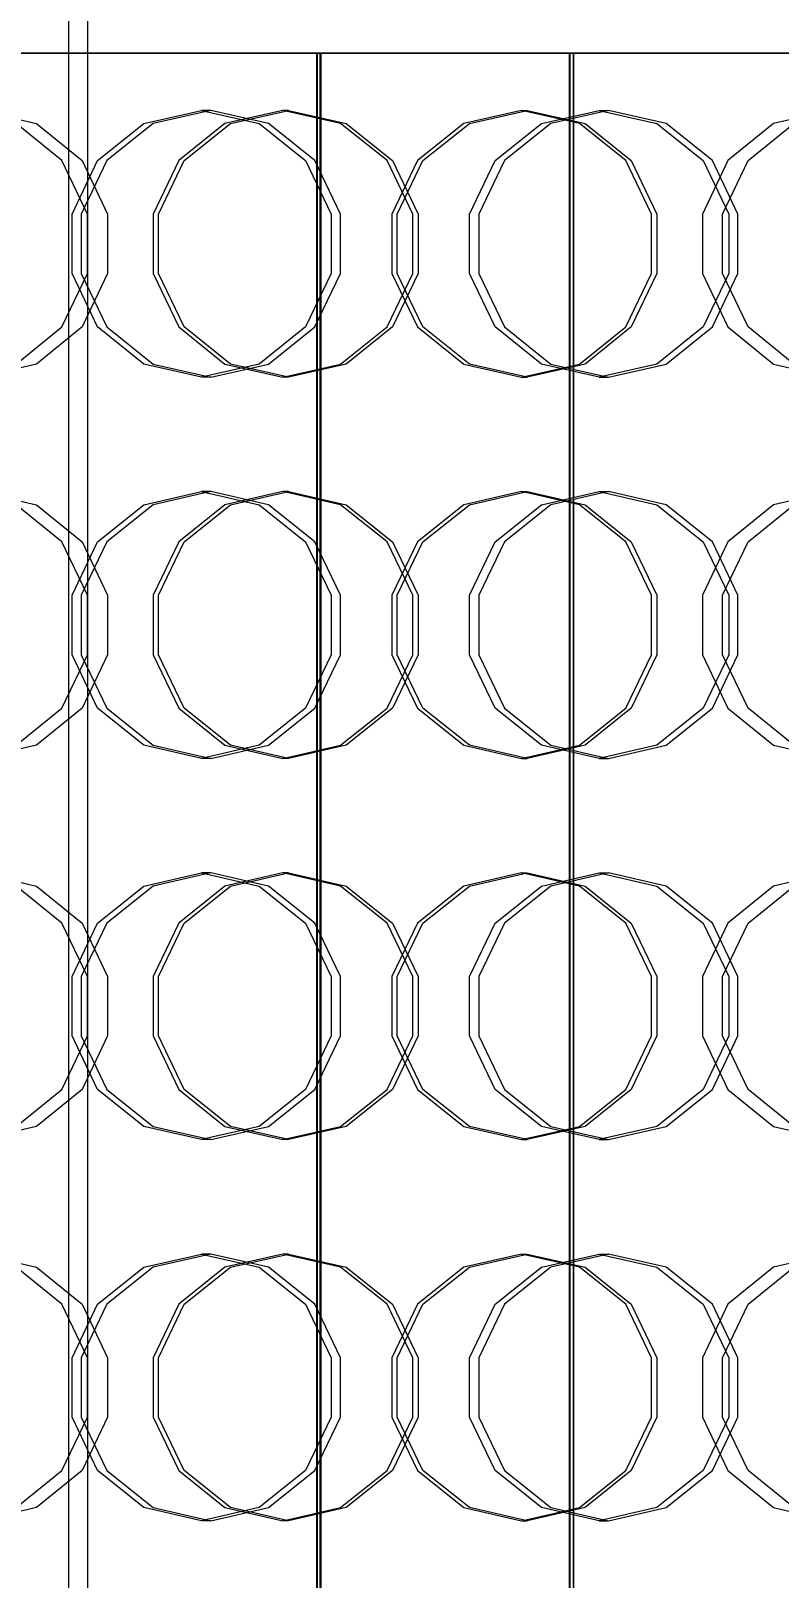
# Model space of a CAD drawing. Header units: millimetres. Extents: x -1970 to 59977, y -65068 to 6837.
# Drawn here: x 26069.3 to 26187.1, y -18040 to -17796.5 of the extents above; entities that cross this region are included whole.
import ezdxf

# ---------------------------------------------------------------- set-up
doc = ezdxf.new("R2010")
doc.units = ezdxf.units.MM
doc.layers.add('COTAS_P', color=1, linetype='Continuous', lineweight=0)
doc.layers.add('superior_briquetadora', color=7, linetype='Continuous', lineweight=0)
doc.dimstyles.new('R19_100', dxfattribs={"dimtxt": 250, "dimasz": 150, "dimexe": 150, "dimexo": 80, "dimgap": 100, "dimtad": 1, "dimtih": 1, "dimtoh": 1, "dimdsep": 46, "dimcen": 0.09, "dimadec": 0, "dimazin": 0, "dimtfac": 1, "dimtdec": 4, "dimtofl": 0, "dimtmove": 0, "dimatfit": 3, "dimfxl": 1, "dimtolj": 1, "dimtzin": 0, "dimarcsym": 0})

# ---------------------------------------------------------------- blocks, each defined once
blk = doc.blocks.new('*D25')
at = {"layer": 'COTAS_P', "color": 0, "lineweight": -2, "transparency": 16777216}
for p, q in [((25128.19, -17920), (25128.19, -16950)), ((27628.19, -17920), (27628.19, -16950)), ((25278.19, -17100), (27478.19, -17100))]:
    blk.add_line(p, q, dxfattribs=at)
at = {"layer": 'COTAS_P', "color": 0, "transparency": 16777216}
for points in [[(25278.19, -17075), (25278.19, -17125), (25128.19, -17100)], [(27478.19, -17075), (27478.19, -17125), (27628.19, -17100)]]:
    blk.add_solid(points, dxfattribs=at)
at = {"layer": 'Defpoints', "color": 0, "transparency": 16777216}
for p in [(27628.19, -17100), (25128.19, -18000), (27628.19, -18000)]:
    blk.add_point(p, dxfattribs=at)

msp = doc.modelspace()

# ---------------------------------------------------------------- linework, layer by layer
at = {"layer": 'superior_briquetadora'}
for p, q in [((26075.187, -17655), (26075.187, -18305)), ((26078.187, -17655), (26078.187, -18305)), ((26069.403, -17800), (26049.836, -17800)), ((26070.106, -17800), (26055.944, -17800)), ((26059.627, -17800), (26076.725, -17800)), ((26059.729, -17800), (26076.827, -17800)), ((26062.71, -17800), (26078.062, -17800)), ((26083.862, -17800), (26066.165, -17800)), ((26083.897, -17800), (26066.215, -17800)), ((26068.175, -17800), (26087.885, -17800)), ((26089.121, -17800), (26069.403, -17800)), ((26086.5, -17800), (26070.106, -17800)), ((26076.725, -17800), (26095.084, -17800)), ((26076.827, -17800), (26095.183, -17800)), ((26078.062, -17800), (26095.34, -17800)), ((26102.649, -17800), (26083.862, -17800)), ((26102.67, -17800), (26083.897, -17800)), ((26104.496, -17800), (26086.5, -17800)), ((26087.885, -17800), (26107.699, -17800)), ((26108.94, -17800), (26089.121, -17800)), ((26095.084, -17800), (26114.253, -17800)), ((26095.183, -17800), (26114.348, -17800)), ((26095.34, -17800), (26113.88, -17800)), ((26122.065, -17800), (26102.649, -17800)), ((26122.07, -17800), (26102.67, -17800)), ((26123.402, -17800), (26104.496, -17800)), ((26107.699, -17800), (26127.565, -17800)), ((26128.808, -17800), (26108.94, -17800)), ((26113.88, -17800), (26132.971, -17800)), ((26114.253, -17800), (26114.253, -18160)), ((26114.253, -17800), (26114.823, -17800)), ((26114.348, -17800), (26114.348, -18160)), ((26114.348, -17800), (26114.918, -17800)), ((26114.823, -17800), (26154.774, -17800)), ((26114.823, -18160), (26114.823, -17800)), ((26114.918, -17800), (26154.67, -17800)), ((26114.918, -17800), (26114.918, -18160)), ((26141.632, -17800), (26122.065, -17800)), ((26141.622, -17800), (26122.07, -17800)), ((26142.493, -17800), (26123.402, -17800)), ((26127.565, -17800), (26147.433, -17800)), ((26148.674, -17800), (26128.808, -17800)), ((26132.971, -17800), (26151.877, -17800)), ((26160.842, -17800), (26141.622, -17800)), ((26160.868, -17800), (26141.632, -17800)), ((26161.033, -17800), (26142.493, -17800)), ((26147.433, -17800), (26167.252, -17800)), ((26168.488, -17800), (26148.674, -17800)), ((26151.877, -17800), (26169.873, -17800)), ((26154.1, -17800), (26172.813, -17800)), ((26154.1, -18160), (26154.1, -17800)), ((26154.67, -17800), (26154.1, -17800)), ((26154.774, -17800), (26154.204, -17800)), ((26154.204, -17800), (26172.919, -17800)), ((26154.204, -18160), (26154.204, -17800)), ((26154.67, -17800), (26154.67, -18160)), ((26154.774, -18160), (26154.774, -17800)), ((26179.259, -17800), (26160.842, -17800)), ((26179.3, -17800), (26160.868, -17800)), ((26178.312, -17800), (26161.033, -17800)), ((26167.252, -17800), (26186.97, -17800)), ((26188.198, -17800), (26168.488, -17800)), ((26169.873, -17800), (26186.267, -17800)), ((26172.813, -17800), (26190.431, -17800)), ((26172.919, -17800), (26190.539, -17800)), ((26193.664, -17800), (26178.312, -17800)), ((26196.418, -17800), (26179.259, -17800)), ((26196.472, -17800), (26179.3, -17800)), ((26186.267, -17800), (26200.429, -17800)), ((26186.97, -17800), (26206.537, -17800)), ((26061.19, -17809), (26070.154, -17811.08)), ((26087.058, -17811.08), (26096.131, -17809)), ((26097.602, -17809), (26088.521, -17811.08)), ((26097.602, -17809), (26096.131, -17809)), ((26096.131, -17809), (26105.222, -17811.08)), ((26106.684, -17811.08), (26097.602, -17809)), ((26108.94, -17809), (26099.843, -17811.08)), ((26100.722, -17811.08), (26109.823, -17809)), ((26109.823, -17809), (26108.94, -17809)), ((26118.046, -17811.08), (26108.94, -17809)), ((26109.823, -17809), (26118.924, -17811.08)), ((26146.55, -17809), (26137.45, -17811.08)), ((26138.327, -17811.08), (26147.433, -17809)), ((26146.55, -17809), (26147.433, -17809)), ((26155.651, -17811.08), (26146.55, -17809)), ((26147.433, -17809), (26156.53, -17811.08)), ((26149.69, -17811.08), (26158.771, -17809)), ((26160.242, -17809), (26151.151, -17811.08)), ((26158.771, -17809), (26160.242, -17809)), ((26158.771, -17809), (26167.852, -17811.08)), ((26169.315, -17811.08), (26160.242, -17809)), ((26195.184, -17809), (26186.219, -17811.08)), ((26074.182, -17816.906), (26066.951, -17811.08)), ((26070.154, -17811.08), (26077.343, -17816.907)), ((26079.796, -17816.906), (26087.058, -17811.08)), ((26088.521, -17811.08), (26081.239, -17816.907)), ((26099.843, -17811.08), (26092.558, -17816.906)), ((26093.424, -17816.907), (26100.722, -17811.08)), ((26105.222, -17811.08), (26112.523, -17816.906)), ((26113.966, -17816.907), (26106.684, -17811.08)), ((26125.355, -17816.906), (26118.046, -17811.08)), ((26118.924, -17811.08), (26126.222, -17816.907)), ((26137.45, -17811.08), (26130.151, -17816.907)), ((26131.018, -17816.906), (26138.327, -17811.08)), ((26142.407, -17816.907), (26149.69, -17811.08)), ((26151.151, -17811.08), (26143.85, -17816.906)), ((26162.949, -17816.907), (26155.651, -17811.08)), ((26156.53, -17811.08), (26163.815, -17816.906)), ((26167.852, -17811.08), (26175.134, -17816.907)), ((26176.577, -17816.906), (26169.315, -17811.08)), ((26186.219, -17811.08), (26179.03, -17816.907)), ((26182.191, -17816.906), (26189.422, -17811.08)), ((26078.206, -17825.326), (26074.182, -17816.906)), ((26075.77, -17825.326), (26079.796, -17816.906)), ((26081.239, -17816.907), (26077.197, -17825.327)), ((26077.343, -17816.907), (26081.332, -17825.327)), ((26092.558, -17816.906), (26088.517, -17825.326)), ((26089.374, -17825.327), (26093.424, -17816.907)), ((26112.523, -17816.906), (26116.58, -17825.326)), ((26118.007, -17825.327), (26113.966, -17816.907)), ((26129.415, -17825.326), (26125.355, -17816.906)), ((26130.151, -17816.907), (26126.101, -17825.327)), ((26126.222, -17816.907), (26130.272, -17825.327)), ((26126.958, -17825.326), (26131.018, -17816.906)), ((26138.366, -17825.327), (26142.407, -17816.907)), ((26143.85, -17816.906), (26139.793, -17825.326)), ((26166.999, -17825.327), (26162.949, -17816.907)), ((26163.815, -17816.906), (26167.856, -17825.326)), ((26179.03, -17816.907), (26175.041, -17825.327)), ((26175.134, -17816.907), (26179.176, -17825.327)), ((26180.603, -17825.326), (26176.577, -17816.906)), ((26178.168, -17825.326), (26182.191, -17816.906)), ((26075.77, -17834.674), (26075.77, -17825.326)), ((26077.197, -17825.327), (26077.197, -17834.673)), ((26078.206, -17834.674), (26078.206, -17825.326)), ((26081.332, -17825.327), (26081.332, -17834.673)), ((26088.517, -17825.326), (26088.517, -17834.674)), ((26089.374, -17834.673), (26089.374, -17825.327)), ((26116.58, -17825.326), (26116.58, -17834.674)), ((26118.007, -17834.673), (26118.007, -17825.327)), ((26126.101, -17825.327), (26126.101, -17834.673)), ((26126.958, -17834.674), (26126.958, -17825.326)), ((26129.415, -17834.674), (26129.415, -17825.326)), ((26130.272, -17825.327), (26130.272, -17834.673)), ((26138.366, -17834.673), (26138.366, -17825.327)), ((26139.793, -17825.326), (26139.793, -17834.674)), ((26166.999, -17834.673), (26166.999, -17825.327)), ((26167.856, -17825.326), (26167.856, -17834.674)), ((26175.041, -17825.327), (26175.041, -17834.673)), ((26178.168, -17834.674), (26178.168, -17825.326)), ((26179.176, -17825.327), (26179.176, -17834.673)), ((26180.603, -17834.674), (26180.603, -17825.326)), ((26074.182, -17843.094), (26078.206, -17834.674)), ((26079.796, -17843.094), (26075.77, -17834.674)), ((26077.197, -17834.673), (26081.239, -17843.093)), ((26081.332, -17834.673), (26077.343, -17843.093)), ((26088.517, -17834.674), (26092.558, -17843.094)), ((26093.424, -17843.093), (26089.374, -17834.673)), ((26116.58, -17834.674), (26112.523, -17843.094)), ((26113.966, -17843.093), (26118.007, -17834.673)), ((26125.355, -17843.094), (26129.415, -17834.674)), ((26126.101, -17834.673), (26130.151, -17843.093)), ((26130.272, -17834.673), (26126.222, -17843.093)), ((26131.018, -17843.094), (26126.958, -17834.674)), ((26142.407, -17843.093), (26138.366, -17834.673)), ((26139.793, -17834.674), (26143.85, -17843.094)), ((26162.949, -17843.093), (26166.999, -17834.673)), ((26167.856, -17834.674), (26163.815, -17843.094)), ((26175.041, -17834.673), (26179.03, -17843.093)), ((26179.176, -17834.673), (26175.134, -17843.093)), ((26176.577, -17843.094), (26180.603, -17834.674)), ((26182.191, -17843.094), (26178.168, -17834.674)), ((26066.951, -17848.92), (26074.182, -17843.094)), ((26077.343, -17843.093), (26070.154, -17848.92)), ((26087.058, -17848.92), (26079.796, -17843.094)), ((26081.239, -17843.093), (26088.521, -17848.92)), ((26092.558, -17843.094), (26099.844, -17848.92)), ((26100.722, -17848.92), (26093.424, -17843.093)), ((26112.523, -17843.094), (26105.222, -17848.92)), ((26106.684, -17848.92), (26113.966, -17843.093)), ((26118.046, -17848.92), (26125.355, -17843.094)), ((26126.222, -17843.093), (26118.924, -17848.92)), ((26130.151, -17843.093), (26137.45, -17848.92)), ((26138.327, -17848.92), (26131.018, -17843.094)), ((26149.69, -17848.92), (26142.407, -17843.093)), ((26143.85, -17843.094), (26151.151, -17848.92)), ((26155.651, -17848.92), (26162.949, -17843.093)), ((26163.815, -17843.094), (26156.53, -17848.92)), ((26175.134, -17843.093), (26167.852, -17848.92)), ((26169.315, -17848.92), (26176.577, -17843.094)), ((26179.03, -17843.093), (26186.219, -17848.92)), ((26189.422, -17848.92), (26182.191, -17843.094)), ((26070.154, -17848.92), (26061.19, -17851)), ((26096.131, -17851), (26087.058, -17848.92)), ((26088.521, -17848.92), (26097.602, -17851)), ((26105.222, -17848.92), (26096.131, -17851)), ((26097.602, -17851), (26106.684, -17848.92)), ((26099.844, -17848.92), (26108.94, -17851)), ((26109.823, -17851), (26100.722, -17848.92)), ((26108.94, -17851), (26118.046, -17848.92)), ((26118.924, -17848.92), (26109.823, -17851)), ((26137.45, -17848.92), (26146.55, -17851)), ((26147.433, -17851), (26138.327, -17848.92)), ((26146.55, -17851), (26155.651, -17848.92)), ((26156.53, -17848.92), (26147.433, -17851)), ((26158.771, -17851), (26149.69, -17848.92)), ((26151.151, -17848.92), (26160.242, -17851)), ((26167.852, -17848.92), (26158.771, -17851)), ((26160.242, -17851), (26169.315, -17848.92)), ((26186.219, -17848.92), (26195.184, -17851)), ((26097.602, -17851), (26096.131, -17851)), ((26109.823, -17851), (26108.94, -17851)), ((26146.55, -17851), (26147.433, -17851)), ((26158.771, -17851), (26160.242, -17851)), ((26061.19, -17869), (26070.154, -17871.08)), ((26087.058, -17871.08), (26096.131, -17869)), ((26097.602, -17869), (26088.521, -17871.08)), ((26097.602, -17869), (26096.131, -17869)), ((26096.131, -17869), (26105.222, -17871.08)), ((26106.684, -17871.08), (26097.602, -17869)), ((26108.94, -17869), (26099.843, -17871.08)), ((26100.722, -17871.08), (26109.823, -17869)), ((26109.823, -17869), (26108.94, -17869)), ((26118.046, -17871.08), (26108.94, -17869)), ((26109.823, -17869), (26118.924, -17871.08)), ((26146.55, -17869), (26137.45, -17871.08)), ((26138.327, -17871.08), (26147.433, -17869)), ((26146.55, -17869), (26147.433, -17869)), ((26155.651, -17871.08), (26146.55, -17869)), ((26147.433, -17869), (26156.53, -17871.08)), ((26149.69, -17871.08), (26158.771, -17869)), ((26160.242, -17869), (26151.151, -17871.08)), ((26158.771, -17869), (26160.242, -17869)), ((26158.771, -17869), (26167.852, -17871.08)), ((26169.315, -17871.08), (26160.242, -17869)), ((26195.184, -17869), (26186.219, -17871.08)), ((26074.182, -17876.906), (26066.951, -17871.08)), ((26070.154, -17871.08), (26077.343, -17876.907)), ((26079.796, -17876.906), (26087.058, -17871.08)), ((26088.521, -17871.08), (26081.239, -17876.907)), ((26099.843, -17871.08), (26092.558, -17876.906)), ((26093.424, -17876.907), (26100.722, -17871.08)), ((26105.222, -17871.08), (26112.523, -17876.906)), ((26113.966, -17876.907), (26106.684, -17871.08)), ((26125.355, -17876.906), (26118.046, -17871.08)), ((26118.924, -17871.08), (26126.222, -17876.907)), ((26137.45, -17871.08), (26130.151, -17876.907)), ((26131.018, -17876.906), (26138.327, -17871.08)), ((26142.407, -17876.907), (26149.69, -17871.08)), ((26151.151, -17871.08), (26143.85, -17876.906)), ((26162.949, -17876.907), (26155.651, -17871.08)), ((26156.53, -17871.08), (26163.815, -17876.906)), ((26167.852, -17871.08), (26175.134, -17876.907)), ((26176.577, -17876.906), (26169.315, -17871.08)), ((26186.219, -17871.08), (26179.03, -17876.907)), ((26182.191, -17876.906), (26189.422, -17871.08)), ((26078.206, -17885.326), (26074.182, -17876.906)), ((26075.77, -17885.326), (26079.796, -17876.906)), ((26081.239, -17876.907), (26077.197, -17885.327)), ((26077.343, -17876.907), (26081.332, -17885.327)), ((26092.558, -17876.906), (26088.517, -17885.326)), ((26089.374, -17885.327), (26093.424, -17876.907)), ((26112.523, -17876.906), (26116.58, -17885.326)), ((26118.007, -17885.327), (26113.966, -17876.907)), ((26129.415, -17885.326), (26125.355, -17876.906)), ((26130.151, -17876.907), (26126.101, -17885.327)), ((26126.222, -17876.907), (26130.272, -17885.327)), ((26126.958, -17885.326), (26131.018, -17876.906)), ((26138.366, -17885.327), (26142.407, -17876.907)), ((26143.85, -17876.906), (26139.793, -17885.326)), ((26166.999, -17885.327), (26162.949, -17876.907)), ((26163.815, -17876.906), (26167.856, -17885.326)), ((26179.03, -17876.907), (26175.041, -17885.327)), ((26175.134, -17876.907), (26179.176, -17885.327)), ((26180.603, -17885.326), (26176.577, -17876.906)), ((26178.168, -17885.326), (26182.191, -17876.906)), ((26075.77, -17894.674), (26075.77, -17885.326)), ((26077.197, -17885.327), (26077.197, -17894.673)), ((26078.206, -17894.674), (26078.206, -17885.326)), ((26081.332, -17885.327), (26081.332, -17894.673)), ((26088.517, -17885.326), (26088.517, -17894.674)), ((26089.374, -17894.673), (26089.374, -17885.327)), ((26116.58, -17885.326), (26116.58, -17894.674)), ((26118.007, -17894.673), (26118.007, -17885.327)), ((26126.101, -17885.327), (26126.101, -17894.673)), ((26126.958, -17894.674), (26126.958, -17885.326)), ((26129.415, -17894.674), (26129.415, -17885.326)), ((26130.272, -17885.327), (26130.272, -17894.673)), ((26138.366, -17894.673), (26138.366, -17885.327)), ((26139.793, -17885.326), (26139.793, -17894.674)), ((26166.999, -17894.673), (26166.999, -17885.327)), ((26167.856, -17885.326), (26167.856, -17894.674)), ((26175.041, -17885.327), (26175.041, -17894.673)), ((26178.168, -17894.674), (26178.168, -17885.326)), ((26179.176, -17885.327), (26179.176, -17894.673)), ((26180.603, -17894.674), (26180.603, -17885.326)), ((26074.182, -17903.094), (26078.206, -17894.674)), ((26079.796, -17903.094), (26075.77, -17894.674)), ((26077.197, -17894.673), (26081.239, -17903.093)), ((26081.332, -17894.673), (26077.343, -17903.093)), ((26088.517, -17894.674), (26092.558, -17903.094)), ((26093.424, -17903.093), (26089.374, -17894.673)), ((26116.58, -17894.674), (26112.523, -17903.094)), ((26113.966, -17903.093), (26118.007, -17894.673)), ((26125.355, -17903.094), (26129.415, -17894.674)), ((26126.101, -17894.673), (26130.151, -17903.093)), ((26130.272, -17894.673), (26126.222, -17903.093)), ((26131.018, -17903.094), (26126.958, -17894.674)), ((26142.407, -17903.093), (26138.366, -17894.673)), ((26139.793, -17894.674), (26143.85, -17903.094)), ((26162.949, -17903.093), (26166.999, -17894.673)), ((26167.856, -17894.674), (26163.815, -17903.094)), ((26175.041, -17894.673), (26179.03, -17903.093)), ((26179.176, -17894.673), (26175.134, -17903.093)), ((26176.577, -17903.094), (26180.603, -17894.674)), ((26182.191, -17903.094), (26178.168, -17894.674)), ((26066.951, -17908.92), (26074.182, -17903.094)), ((26077.343, -17903.093), (26070.154, -17908.92)), ((26087.058, -17908.92), (26079.796, -17903.094)), ((26081.239, -17903.093), (26088.521, -17908.92)), ((26092.558, -17903.094), (26099.844, -17908.92)), ((26100.722, -17908.92), (26093.424, -17903.093)), ((26112.523, -17903.094), (26105.222, -17908.92)), ((26106.684, -17908.92), (26113.966, -17903.093)), ((26118.046, -17908.92), (26125.355, -17903.094)), ((26126.222, -17903.093), (26118.924, -17908.92)), ((26130.151, -17903.093), (26137.45, -17908.92)), ((26138.327, -17908.92), (26131.018, -17903.094)), ((26149.69, -17908.92), (26142.407, -17903.093)), ((26143.85, -17903.094), (26151.151, -17908.92)), ((26155.651, -17908.92), (26162.949, -17903.093)), ((26163.815, -17903.094), (26156.53, -17908.92)), ((26175.134, -17903.093), (26167.852, -17908.92)), ((26169.315, -17908.92), (26176.577, -17903.094)), ((26179.03, -17903.093), (26186.219, -17908.92)), ((26189.422, -17908.92), (26182.191, -17903.094)), ((26070.154, -17908.92), (26061.19, -17911)), ((26096.131, -17911), (26087.058, -17908.92)), ((26088.521, -17908.92), (26097.602, -17911)), ((26105.222, -17908.92), (26096.131, -17911)), ((26097.602, -17911), (26106.684, -17908.92)), ((26099.844, -17908.92), (26108.94, -17911)), ((26109.823, -17911), (26100.722, -17908.92)), ((26108.94, -17911), (26118.046, -17908.92)), ((26118.924, -17908.92), (26109.823, -17911)), ((26137.45, -17908.92), (26146.55, -17911)), ((26147.433, -17911), (26138.327, -17908.92)), ((26146.55, -17911), (26155.651, -17908.92)), ((26156.53, -17908.92), (26147.433, -17911)), ((26158.771, -17911), (26149.69, -17908.92)), ((26151.151, -17908.92), (26160.242, -17911)), ((26167.852, -17908.92), (26158.771, -17911)), ((26160.242, -17911), (26169.315, -17908.92)), ((26186.219, -17908.92), (26195.184, -17911)), ((26097.602, -17911), (26096.131, -17911)), ((26109.823, -17911), (26108.94, -17911)), ((26146.55, -17911), (26147.433, -17911)), ((26158.771, -17911), (26160.242, -17911)), ((26061.19, -17929), (26070.154, -17931.08)), ((26074.182, -17936.906), (26066.951, -17931.08)), ((26070.154, -17931.08), (26077.343, -17936.907)), ((26079.796, -17936.906), (26087.058, -17931.08)), ((26088.521, -17931.08), (26081.239, -17936.907)), ((26087.058, -17931.08), (26096.131, -17929)), ((26097.602, -17929), (26088.521, -17931.08)), ((26099.843, -17931.08), (26092.558, -17936.906)), ((26093.424, -17936.907), (26100.722, -17931.08)), ((26097.602, -17929), (26096.131, -17929)), ((26096.131, -17929), (26105.222, -17931.08)), ((26106.684, -17931.08), (26097.602, -17929)), ((26108.94, -17929), (26099.843, -17931.08)), ((26100.722, -17931.08), (26109.823, -17929)), ((26105.222, -17931.08), (26112.523, -17936.906)), ((26113.966, -17936.907), (26106.684, -17931.08)), ((26109.823, -17929), (26108.94, -17929)), ((26118.046, -17931.08), (26108.94, -17929)), ((26109.823, -17929), (26118.924, -17931.08)), ((26125.355, -17936.906), (26118.046, -17931.08)), ((26118.924, -17931.08), (26126.222, -17936.907)), ((26137.45, -17931.08), (26130.151, -17936.907)), ((26131.018, -17936.906), (26138.327, -17931.08)), ((26146.55, -17929), (26137.45, -17931.08)), ((26138.327, -17931.08), (26147.433, -17929)), ((26142.407, -17936.907), (26149.69, -17931.08)), ((26151.151, -17931.08), (26143.85, -17936.906)), ((26146.55, -17929), (26147.433, -17929)), ((26155.651, -17931.08), (26146.55, -17929)), ((26147.433, -17929), (26156.53, -17931.08)), ((26149.69, -17931.08), (26158.771, -17929)), ((26160.242, -17929), (26151.151, -17931.08)), ((26162.949, -17936.907), (26155.651, -17931.08)), ((26156.53, -17931.08), (26163.815, -17936.906)), ((26158.771, -17929), (26160.242, -17929)), ((26158.771, -17929), (26167.852, -17931.08)), ((26169.315, -17931.08), (26160.242, -17929)), ((26167.852, -17931.08), (26175.134, -17936.907)), ((26176.577, -17936.906), (26169.315, -17931.08)), ((26186.219, -17931.08), (26179.03, -17936.907)), ((26182.191, -17936.906), (26189.422, -17931.08)), ((26195.184, -17929), (26186.219, -17931.08)), ((26078.206, -17945.326), (26074.182, -17936.906)), ((26075.77, -17945.326), (26079.796, -17936.906)), ((26081.239, -17936.907), (26077.197, -17945.327)), ((26077.343, -17936.907), (26081.332, -17945.327)), ((26092.558, -17936.906), (26088.517, -17945.326)), ((26089.374, -17945.327), (26093.424, -17936.907)), ((26112.523, -17936.906), (26116.58, -17945.326)), ((26118.007, -17945.327), (26113.966, -17936.907)), ((26129.415, -17945.326), (26125.355, -17936.906)), ((26130.151, -17936.907), (26126.101, -17945.327)), ((26126.222, -17936.907), (26130.272, -17945.327)), ((26126.958, -17945.326), (26131.018, -17936.906)), ((26138.366, -17945.327), (26142.407, -17936.907)), ((26143.85, -17936.906), (26139.793, -17945.326)), ((26166.999, -17945.327), (26162.949, -17936.907)), ((26163.815, -17936.906), (26167.856, -17945.326)), ((26179.03, -17936.907), (26175.041, -17945.327)), ((26175.134, -17936.907), (26179.176, -17945.327)), ((26180.603, -17945.326), (26176.577, -17936.906)), ((26178.168, -17945.326), (26182.191, -17936.906)), ((26075.77, -17954.674), (26075.77, -17945.326)), ((26077.197, -17945.327), (26077.197, -17954.673)), ((26078.206, -17954.674), (26078.206, -17945.326)), ((26081.332, -17945.327), (26081.332, -17954.673)), ((26088.517, -17945.326), (26088.517, -17954.674)), ((26089.374, -17954.673), (26089.374, -17945.327)), ((26116.58, -17945.326), (26116.58, -17954.674)), ((26118.007, -17954.673), (26118.007, -17945.327)), ((26126.101, -17945.327), (26126.101, -17954.673)), ((26126.958, -17954.674), (26126.958, -17945.326)), ((26129.415, -17954.674), (26129.415, -17945.326)), ((26130.272, -17945.327), (26130.272, -17954.673)), ((26138.366, -17954.673), (26138.366, -17945.327)), ((26139.793, -17945.326), (26139.793, -17954.674)), ((26166.999, -17954.673), (26166.999, -17945.327)), ((26167.856, -17945.326), (26167.856, -17954.674)), ((26175.041, -17945.327), (26175.041, -17954.673)), ((26178.168, -17954.674), (26178.168, -17945.326)), ((26179.176, -17945.327), (26179.176, -17954.673)), ((26180.603, -17954.674), (26180.603, -17945.326)), ((26074.182, -17963.094), (26078.206, -17954.674)), ((26079.796, -17963.094), (26075.77, -17954.674)), ((26077.197, -17954.673), (26081.239, -17963.093)), ((26081.332, -17954.673), (26077.343, -17963.093)), ((26088.517, -17954.674), (26092.558, -17963.094)), ((26093.424, -17963.093), (26089.374, -17954.673)), ((26116.58, -17954.674), (26112.523, -17963.094)), ((26113.966, -17963.093), (26118.007, -17954.673)), ((26125.355, -17963.094), (26129.415, -17954.674)), ((26126.101, -17954.673), (26130.151, -17963.093)), ((26130.272, -17954.673), (26126.222, -17963.093)), ((26131.018, -17963.094), (26126.958, -17954.674)), ((26142.407, -17963.093), (26138.366, -17954.673)), ((26139.793, -17954.674), (26143.85, -17963.094)), ((26162.949, -17963.093), (26166.999, -17954.673)), ((26167.856, -17954.674), (26163.815, -17963.094)), ((26175.041, -17954.673), (26179.03, -17963.093)), ((26179.176, -17954.673), (26175.134, -17963.093)), ((26176.577, -17963.094), (26180.603, -17954.674)), ((26182.191, -17963.094), (26178.168, -17954.674)), ((26066.951, -17968.92), (26074.182, -17963.094)), ((26077.343, -17963.093), (26070.154, -17968.92)), ((26087.058, -17968.92), (26079.796, -17963.094)), ((26081.239, -17963.093), (26088.521, -17968.92)), ((26092.558, -17963.094), (26099.844, -17968.92)), ((26100.722, -17968.92), (26093.424, -17963.093)), ((26112.523, -17963.094), (26105.222, -17968.92)), ((26106.684, -17968.92), (26113.966, -17963.093)), ((26118.046, -17968.92), (26125.355, -17963.094)), ((26126.222, -17963.093), (26118.924, -17968.92)), ((26130.151, -17963.093), (26137.45, -17968.92)), ((26138.327, -17968.92), (26131.018, -17963.094)), ((26149.69, -17968.92), (26142.407, -17963.093)), ((26143.85, -17963.094), (26151.151, -17968.92)), ((26155.651, -17968.92), (26162.949, -17963.093)), ((26163.815, -17963.094), (26156.53, -17968.92)), ((26175.134, -17963.093), (26167.852, -17968.92)), ((26169.315, -17968.92), (26176.577, -17963.094)), ((26179.03, -17963.093), (26186.219, -17968.92)), ((26189.422, -17968.92), (26182.191, -17963.094)), ((26070.154, -17968.92), (26061.19, -17971)), ((26096.131, -17971), (26087.058, -17968.92)), ((26088.521, -17968.92), (26097.602, -17971)), ((26105.222, -17968.92), (26096.131, -17971)), ((26097.602, -17971), (26106.684, -17968.92)), ((26099.844, -17968.92), (26108.94, -17971)), ((26109.823, -17971), (26100.722, -17968.92)), ((26108.94, -17971), (26118.046, -17968.92)), ((26118.924, -17968.92), (26109.823, -17971)), ((26137.45, -17968.92), (26146.55, -17971)), ((26147.433, -17971), (26138.327, -17968.92)), ((26146.55, -17971), (26155.651, -17968.92)), ((26156.53, -17968.92), (26147.433, -17971)), ((26158.771, -17971), (26149.69, -17968.92)), ((26151.151, -17968.92), (26160.242, -17971)), ((26167.852, -17968.92), (26158.771, -17971)), ((26160.242, -17971), (26169.315, -17968.92)), ((26186.219, -17968.92), (26195.184, -17971)), ((26097.602, -17971), (26096.131, -17971)), ((26109.823, -17971), (26108.94, -17971)), ((26146.55, -17971), (26147.433, -17971)), ((26158.771, -17971), (26160.242, -17971)), ((26061.19, -17989), (26070.154, -17991.08)), ((26087.058, -17991.08), (26096.131, -17989)), ((26097.602, -17989), (26088.521, -17991.08)), ((26097.602, -17989), (26096.131, -17989)), ((26096.131, -17989), (26105.222, -17991.08)), ((26106.684, -17991.08), (26097.602, -17989)), ((26108.94, -17989), (26099.843, -17991.08)), ((26100.722, -17991.08), (26109.823, -17989)), ((26109.823, -17989), (26108.94, -17989)), ((26118.046, -17991.08), (26108.94, -17989)), ((26109.823, -17989), (26118.924, -17991.08)), ((26146.55, -17989), (26137.45, -17991.08)), ((26138.327, -17991.08), (26147.433, -17989)), ((26146.55, -17989), (26147.433, -17989)), ((26155.651, -17991.08), (26146.55, -17989)), ((26147.433, -17989), (26156.53, -17991.08)), ((26149.69, -17991.08), (26158.771, -17989)), ((26160.242, -17989), (26151.151, -17991.08)), ((26158.771, -17989), (26160.242, -17989)), ((26158.771, -17989), (26167.852, -17991.08)), ((26169.315, -17991.08), (26160.242, -17989)), ((26195.184, -17989), (26186.219, -17991.08)), ((26074.182, -17996.906), (26066.951, -17991.08)), ((26070.154, -17991.08), (26077.343, -17996.907)), ((26079.796, -17996.906), (26087.058, -17991.08)), ((26088.521, -17991.08), (26081.239, -17996.907)), ((26099.843, -17991.08), (26092.558, -17996.906)), ((26093.424, -17996.907), (26100.722, -17991.08)), ((26105.222, -17991.08), (26112.523, -17996.906)), ((26113.966, -17996.907), (26106.684, -17991.08)), ((26125.355, -17996.906), (26118.046, -17991.08)), ((26118.924, -17991.08), (26126.222, -17996.907)), ((26137.45, -17991.08), (26130.151, -17996.907)), ((26131.018, -17996.906), (26138.327, -17991.08)), ((26142.407, -17996.907), (26149.69, -17991.08)), ((26151.151, -17991.08), (26143.85, -17996.906)), ((26162.949, -17996.907), (26155.651, -17991.08)), ((26156.53, -17991.08), (26163.815, -17996.906)), ((26167.852, -17991.08), (26175.134, -17996.907)), ((26176.577, -17996.906), (26169.315, -17991.08)), ((26186.219, -17991.08), (26179.03, -17996.907)), ((26182.191, -17996.906), (26189.422, -17991.08)), ((26078.206, -18005.326), (26074.182, -17996.906)), ((26075.77, -18005.326), (26079.796, -17996.906)), ((26081.239, -17996.907), (26077.197, -18005.327)), ((26077.343, -17996.907), (26081.332, -18005.327)), ((26092.558, -17996.906), (26088.517, -18005.326)), ((26089.374, -18005.327), (26093.424, -17996.907)), ((26112.523, -17996.906), (26116.58, -18005.326)), ((26118.007, -18005.327), (26113.966, -17996.907)), ((26129.415, -18005.326), (26125.355, -17996.906)), ((26130.151, -17996.907), (26126.101, -18005.327)), ((26126.222, -17996.907), (26130.272, -18005.327)), ((26126.958, -18005.326), (26131.018, -17996.906)), ((26138.366, -18005.327), (26142.407, -17996.907)), ((26143.85, -17996.906), (26139.793, -18005.326)), ((26166.999, -18005.327), (26162.949, -17996.907)), ((26163.815, -17996.906), (26167.856, -18005.326)), ((26179.03, -17996.907), (26175.041, -18005.327)), ((26175.134, -17996.907), (26179.176, -18005.327)), ((26180.603, -18005.326), (26176.577, -17996.906)), ((26178.168, -18005.326), (26182.191, -17996.906)), ((26075.77, -18014.674), (26075.77, -18005.326)), ((26077.197, -18005.327), (26077.197, -18014.673)), ((26078.206, -18014.674), (26078.206, -18005.326)), ((26081.332, -18005.327), (26081.332, -18014.673)), ((26088.517, -18005.326), (26088.517, -18014.674)), ((26089.374, -18014.673), (26089.374, -18005.327)), ((26116.58, -18005.326), (26116.58, -18014.674)), ((26118.007, -18014.673), (26118.007, -18005.327)), ((26126.101, -18005.327), (26126.101, -18014.673)), ((26126.958, -18014.674), (26126.958, -18005.326)), ((26129.415, -18014.674), (26129.415, -18005.326)), ((26130.272, -18005.327), (26130.272, -18014.673)), ((26138.366, -18014.673), (26138.366, -18005.327)), ((26139.793, -18005.326), (26139.793, -18014.674)), ((26166.999, -18014.673), (26166.999, -18005.327)), ((26167.856, -18005.326), (26167.856, -18014.674)), ((26175.041, -18005.327), (26175.041, -18014.673)), ((26178.168, -18014.674), (26178.168, -18005.326)), ((26179.176, -18005.327), (26179.176, -18014.673)), ((26180.603, -18014.674), (26180.603, -18005.326)), ((26074.182, -18023.094), (26078.206, -18014.674)), ((26079.796, -18023.094), (26075.77, -18014.674)), ((26077.197, -18014.673), (26081.239, -18023.093)), ((26081.332, -18014.673), (26077.343, -18023.093)), ((26088.517, -18014.674), (26092.558, -18023.094)), ((26093.424, -18023.093), (26089.374, -18014.673)), ((26116.58, -18014.674), (26112.523, -18023.094)), ((26113.966, -18023.093), (26118.007, -18014.673)), ((26125.355, -18023.094), (26129.415, -18014.674)), ((26126.101, -18014.673), (26130.151, -18023.093)), ((26130.272, -18014.673), (26126.222, -18023.093)), ((26131.018, -18023.094), (26126.958, -18014.674)), ((26142.407, -18023.093), (26138.366, -18014.673)), ((26139.793, -18014.674), (26143.85, -18023.094)), ((26162.949, -18023.093), (26166.999, -18014.673)), ((26167.856, -18014.674), (26163.815, -18023.094)), ((26175.041, -18014.673), (26179.03, -18023.093)), ((26179.176, -18014.673), (26175.134, -18023.093)), ((26176.577, -18023.094), (26180.603, -18014.674)), ((26182.191, -18023.094), (26178.168, -18014.674)), ((26066.951, -18028.92), (26074.182, -18023.094)), ((26077.343, -18023.093), (26070.154, -18028.92)), ((26087.058, -18028.92), (26079.796, -18023.094)), ((26081.239, -18023.093), (26088.521, -18028.92)), ((26092.558, -18023.094), (26099.844, -18028.92)), ((26100.722, -18028.92), (26093.424, -18023.093)), ((26112.523, -18023.094), (26105.222, -18028.92)), ((26106.684, -18028.92), (26113.966, -18023.093)), ((26118.046, -18028.92), (26125.355, -18023.094)), ((26126.222, -18023.093), (26118.924, -18028.92)), ((26130.151, -18023.093), (26137.45, -18028.92)), ((26138.327, -18028.92), (26131.018, -18023.094)), ((26149.69, -18028.92), (26142.407, -18023.093)), ((26143.85, -18023.094), (26151.151, -18028.92)), ((26155.651, -18028.92), (26162.949, -18023.093)), ((26163.815, -18023.094), (26156.53, -18028.92)), ((26175.134, -18023.093), (26167.852, -18028.92)), ((26169.315, -18028.92), (26176.577, -18023.094)), ((26179.03, -18023.093), (26186.219, -18028.92)), ((26189.422, -18028.92), (26182.191, -18023.094)), ((26070.154, -18028.92), (26061.19, -18031)), ((26096.131, -18031), (26087.058, -18028.92)), ((26088.521, -18028.92), (26097.602, -18031)), ((26105.222, -18028.92), (26096.131, -18031)), ((26097.602, -18031), (26096.131, -18031)), ((26097.602, -18031), (26106.684, -18028.92)), ((26099.844, -18028.92), (26108.94, -18031)), ((26109.823, -18031), (26100.722, -18028.92)), ((26108.94, -18031), (26118.046, -18028.92)), ((26109.823, -18031), (26108.94, -18031)), ((26118.924, -18028.92), (26109.823, -18031)), ((26137.45, -18028.92), (26146.55, -18031)), ((26147.433, -18031), (26138.327, -18028.92)), ((26146.55, -18031), (26155.651, -18028.92)), ((26146.55, -18031), (26147.433, -18031)), ((26156.53, -18028.92), (26147.433, -18031)), ((26158.771, -18031), (26149.69, -18028.92)), ((26151.151, -18028.92), (26160.242, -18031)), ((26167.852, -18028.92), (26158.771, -18031)), ((26158.771, -18031), (26160.242, -18031)), ((26160.242, -18031), (26169.315, -18028.92)), ((26186.219, -18028.92), (26195.184, -18031))]:
    msp.add_line(p, q, dxfattribs=at)

# ---------------------------------------------------------------- dimensions: what is measured, and where the dimension line sits
at = {"layer": 'COTAS_P'}
dim = msp.add_aligned_dim(p1=(25128.187, -18000), p2=(27628.187, -18000), distance=900, text='<> P', dimstyle='R19_100', dxfattribs=at)
dim.commit()
dim.dimension.update_dxf_attribs({"geometry": '*D25', "text_midpoint": (26378.187, -17100)})

doc.saveas('drawing.dxf')
